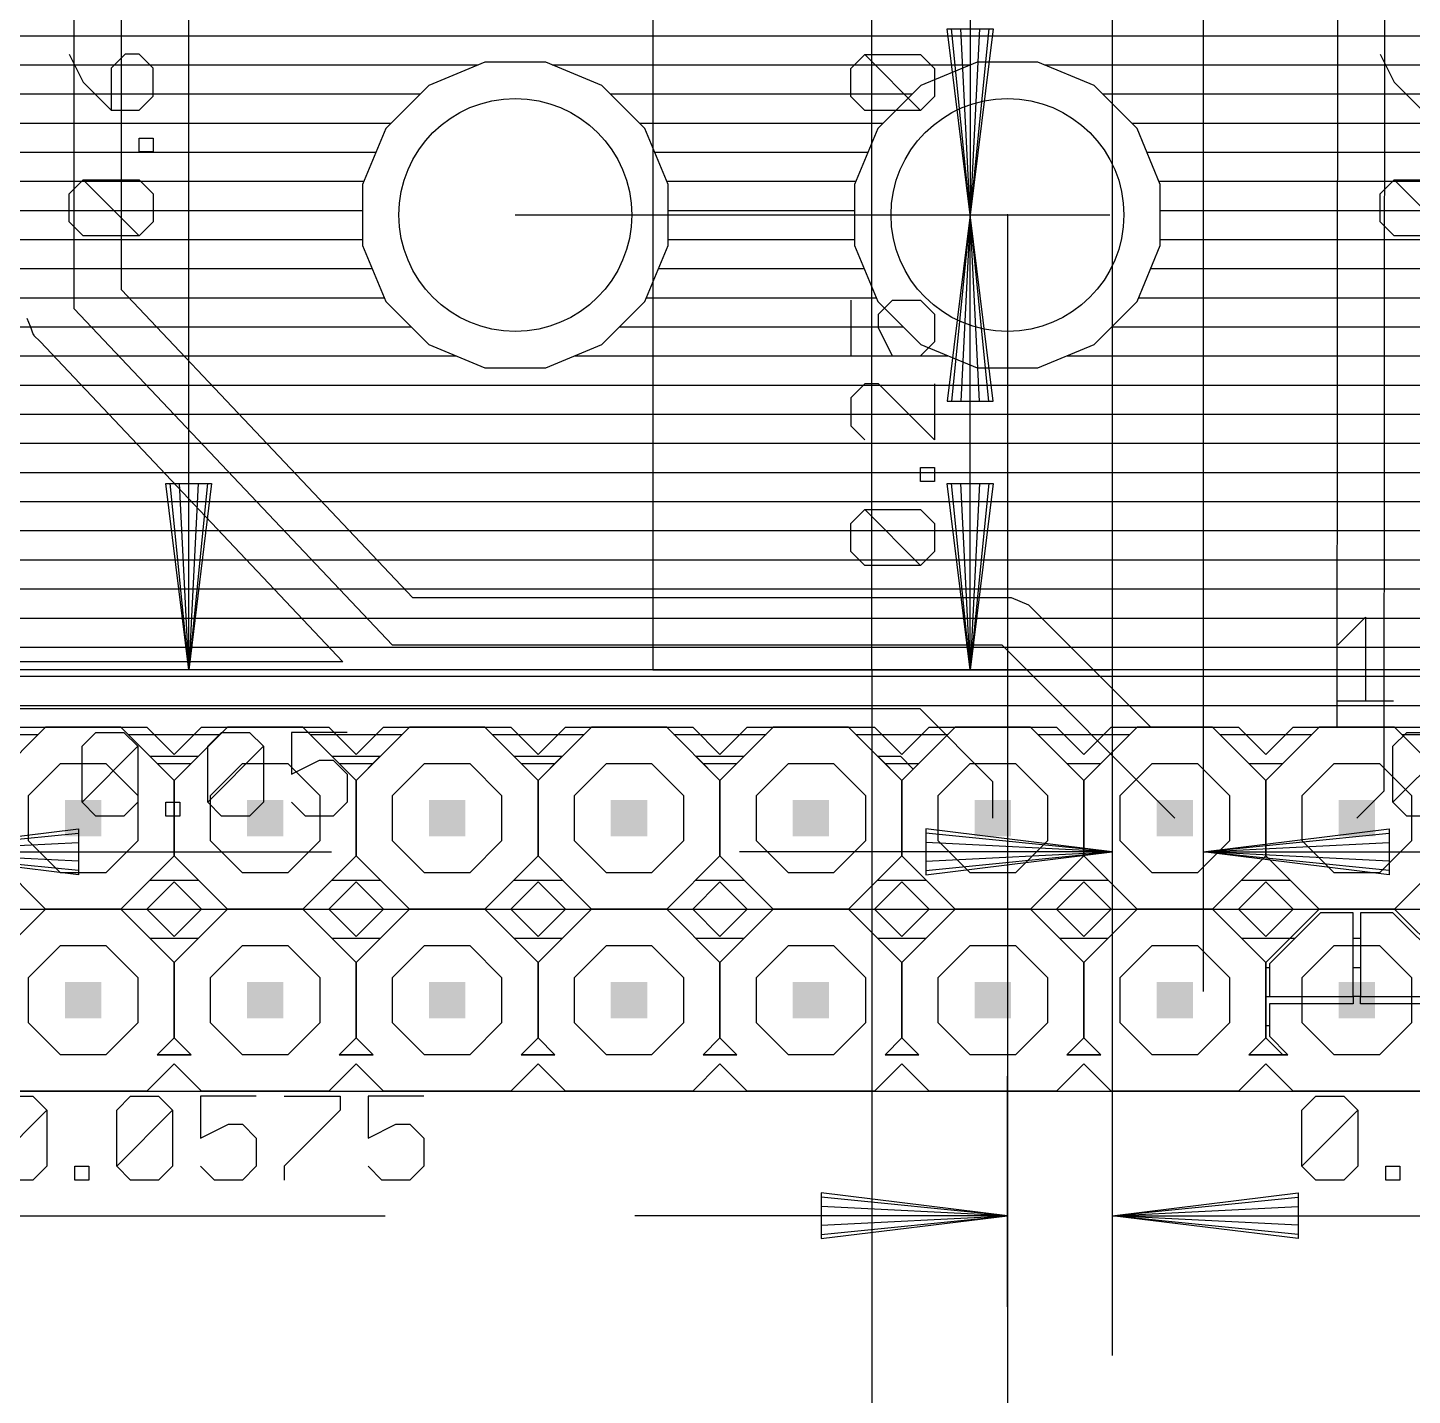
# Model space of a CAD drawing. Extents: x -0.28 to 5.55, y -0.74 to 2.72.
# Drawn here: x 1.619 to 2.381, y 0.133 to 0.884 of the extents above; entities that cross this region are included whole.
import ezdxf

# ---------------------------------------------------------------- set-up
doc = ezdxf.new("R2010")
doc.units = 0
for name, color, linetype in [('1', 22, 'CONTINUOUS'), ('16', 175, 'CONTINUOUS'), ('17', 82, 'CONTINUOUS'), ('20', 2, 'CONTINUOUS'), ('21', 253, 'CONTINUOUS'), ('23', 7, 'CONTINUOUS'), ('47', 253, 'CONTINUOUS'), ('51', 253, 'CONTINUOUS')]:
    doc.layers.add(name, color=color, linetype=linetype)

# ---------------------------------------------------------------- blocks, each defined once
blk = doc.blocks.new('RECT')
blk.add_solid([(-0.5, -0.5), (0.5, -0.5), (-0.5, 0.5), (0.5, 0.5)])
blk = doc.blocks.new('OCTAGONP')
blk.add_lwpolyline([(-0.5, -0.207107), (-0.5, 0.207107), (-0.207107, 0.5), (0.207107, 0.5), (0.5, 0.207107), (0.5, -0.207107), (0.207107, -0.5), (-0.207107, -0.5)], close=True)

msp = doc.modelspace()

# ---------------------------------------------------------------- linework, layer by layer
at = {"layer": '1'}
for p, q in [((1.645, 0.73), (1.645, 1.1315)), ((2.365, 0.465), (2.3655, 1.1315)), ((1.671, 0.740349), (1.671, 0.992428)), ((2.339394, 0.989749), (2.339026, 0.5)), ((1.671, 0.88), (2.339311, 0.88)), ((1.671, 0.864), (1.86717, 0.864)), ((1.870791, 0.8655), (1.839918, 0.852712)), ((1.904209, 0.8655), (1.870791, 0.8655)), ((1.935082, 0.852712), (1.904209, 0.8655)), ((1.90783, 0.864), (2.13767, 0.864)), ((2.141291, 0.8655), (2.110418, 0.852712)), ((2.174709, 0.8655), (2.141291, 0.8655)), ((2.205582, 0.852712), (2.174709, 0.8655)), ((2.17833, 0.864), (2.339299, 0.864)), ((1.839918, 0.852712), (1.816288, 0.829082)), ((1.958712, 0.829082), (1.935082, 0.852712)), ((2.110418, 0.852712), (2.086788, 0.829082)), ((2.229212, 0.829082), (2.205582, 0.852712)), ((1.671, 0.848), (1.835206, 0.848)), ((1.939794, 0.848), (2.105706, 0.848)), ((2.210294, 0.848), (2.339287, 0.848)), ((1.671, 0.832), (1.819206, 0.832)), ((1.955794, 0.832), (2.089706, 0.832)), ((2.226294, 0.832), (2.339275, 0.832)), ((1.816288, 0.829082), (1.8035, 0.798209)), ((1.9715, 0.798209), (1.958712, 0.829082)), ((2.086788, 0.829082), (2.074, 0.798209)), ((2.242, 0.798209), (2.229212, 0.829082)), ((1.671, 0.816), (1.810869, 0.816)), ((1.964131, 0.816), (2.081369, 0.816)), ((2.234631, 0.816), (2.339263, 0.816)), ((1.671, 0.8), (1.804242, 0.8)), ((1.970758, 0.8), (2.074742, 0.8)), ((2.241258, 0.8), (2.339251, 0.8)), ((1.8035, 0.798209), (1.8035, 0.764791)), ((1.9715, 0.764791), (1.9715, 0.798209)), ((2.074, 0.798209), (2.074, 0.764791)), ((2.242, 0.764791), (2.242, 0.798209)), ((1.671, 0.784), (1.8035, 0.784)), ((1.9715, 0.784), (2.074, 0.784)), ((2.242, 0.784), (2.339239, 0.784)), ((1.671, 0.768), (1.8035, 0.768)), ((1.8035, 0.764791), (1.816288, 0.733918)), ((1.958712, 0.733918), (1.9715, 0.764791)), ((1.9715, 0.768), (2.074, 0.768)), ((2.074, 0.764791), (2.086788, 0.733918)), ((2.229212, 0.733918), (2.242, 0.764791)), ((2.242, 0.768), (2.339227, 0.768)), ((1.671, 0.752), (1.808798, 0.752)), ((1.966202, 0.752), (2.079298, 0.752)), ((2.236702, 0.752), (2.339215, 0.752)), ((1.831195, 0.571), (1.671, 0.740349)), ((1.675114, 0.736), (1.815426, 0.736)), ((1.816288, 0.733918), (1.839918, 0.710288)), ((1.935082, 0.710288), (1.958712, 0.733918)), ((1.959574, 0.736), (2.085926, 0.736)), ((2.086788, 0.733918), (2.110418, 0.710288)), ((2.205582, 0.710288), (2.229212, 0.733918)), ((2.230074, 0.736), (2.339203, 0.736)), ((1.619, 0.724828), (1.620841, 0.720384)), ((1.82, 0.545), (1.645, 0.73)), ((1.494794, 0.72), (1.620988, 0.72)), ((1.620841, 0.720384), (1.622558, 0.71589)), ((1.622558, 0.71589), (1.622815, 0.715618)), ((1.622815, 0.715618), (1.622958, 0.715272)), ((1.690249, 0.72), (1.830206, 0.72)), ((1.944794, 0.72), (2.100706, 0.72)), ((2.215294, 0.72), (2.339191, 0.72)), ((1.622958, 0.715272), (1.62636, 0.71187)), ((1.62636, 0.71187), (1.792724, 0.536)), ((1.839918, 0.710288), (1.870791, 0.6975)), ((1.904209, 0.6975), (1.935082, 0.710288)), ((2.110418, 0.710288), (2.141291, 0.6975)), ((2.174709, 0.6975), (2.205582, 0.710288)), ((1.469901, 0.704), (1.633805, 0.704)), ((1.705384, 0.704), (1.855099, 0.704)), ((1.919901, 0.704), (2.125599, 0.704)), ((2.190401, 0.704), (2.339179, 0.704)), ((1.870791, 0.6975), (1.904209, 0.6975)), ((2.141291, 0.6975), (2.174709, 0.6975)), ((0.958769, 0.688), (1.64894, 0.688)), ((1.720519, 0.688), (2.339167, 0.688)), ((0.974769, 0.672), (1.664075, 0.672)), ((1.735654, 0.672), (2.339155, 0.672)), ((0.990769, 0.656), (1.67921, 0.656)), ((1.750789, 0.656), (2.339143, 0.656)), ((1.006769, 0.64), (1.694346, 0.64)), ((1.765924, 0.64), (2.339131, 0.64)), ((1.022769, 0.624), (1.709481, 0.624)), ((1.78106, 0.624), (2.339119, 0.624)), ((1.038769, 0.608), (1.724616, 0.608)), ((1.796195, 0.608), (2.339107, 0.608)), ((1.054769, 0.592), (1.739751, 0.592)), ((1.81133, 0.592), (2.339095, 0.592)), ((1.070769, 0.576), (1.754886, 0.576)), ((1.826465, 0.576), (2.339083, 0.576)), ((2.160172, 0.571), (1.831195, 0.571)), ((2.169728, 0.567042), (2.160172, 0.571)), ((2.177042, 0.559728), (2.169728, 0.567042)), ((1.086769, 0.56), (1.770021, 0.56)), ((2.176769, 0.56), (2.339071, 0.56)), ((2.236769, 0.5), (2.177042, 0.559728)), ((1.102769, 0.544), (1.785156, 0.544)), ((2.155, 0.545), (1.82, 0.545)), ((2.25, 0.45), (2.155, 0.545)), ((2.192769, 0.544), (2.339059, 0.544)), ((1.792724, 0.536), (1.110769, 0.536)), ((2.208769, 0.528), (2.339047, 0.528)), ((2.11, 0.51), (1.1, 0.51)), ((2.15, 0.47), (2.11, 0.51)), ((2.224769, 0.512), (2.339035, 0.512)), ((2.270711, 0.5), (2.236769, 0.5)), ((2.3, 0.470711), (2.270711, 0.5)), ((2.27471, 0.496), (2.325289, 0.496)), ((2.329289, 0.5), (2.3, 0.470711)), ((2.339026, 0.5), (2.329289, 0.5)), ((1.7, 0.470711), (1.68671, 0.484)), ((1.68671, 0.484), (1.71329, 0.484)), ((1.69071, 0.48), (1.70929, 0.48)), ((1.71329, 0.484), (1.7, 0.470711)), ((1.8, 0.470711), (1.78671, 0.484)), ((1.78671, 0.484), (1.81329, 0.484)), ((1.79071, 0.48), (1.80929, 0.48)), ((1.81329, 0.484), (1.8, 0.470711)), ((1.9, 0.470711), (1.88671, 0.484)), ((1.88671, 0.484), (1.91329, 0.484)), ((1.89071, 0.48), (1.90929, 0.48)), ((1.91329, 0.484), (1.9, 0.470711)), ((2, 0.470711), (1.98671, 0.484)), ((1.98671, 0.484), (2.01329, 0.484)), ((1.99071, 0.48), (2.00929, 0.48)), ((2.01329, 0.484), (2, 0.470711)), ((2.1, 0.470711), (2.08671, 0.484)), ((2.08671, 0.484), (2.09923, 0.484)), ((2.09071, 0.48), (2.10323, 0.48)), ((2.09923, 0.484), (2.10626, 0.47697)), ((2.29071, 0.48), (2.309289, 0.48)), ((2.10626, 0.47697), (2.1, 0.470711)), ((1.7, 0.429289), (1.7, 0.470711)), ((1.7, 0.470711), (1.7, 0.429289)), ((1.8, 0.429289), (1.8, 0.470711)), ((1.8, 0.470711), (1.8, 0.429289)), ((1.9, 0.429289), (1.9, 0.470711)), ((1.9, 0.470711), (1.9, 0.429289)), ((2, 0.429289), (2, 0.470711)), ((2, 0.470711), (2, 0.429289)), ((2.1, 0.429289), (2.1, 0.470711)), ((2.1, 0.470711), (2.1, 0.429289)), ((2.15, 0.45), (2.15, 0.47)), ((2.3, 0.470711), (2.3, 0.429289)), ((2.3, 0.429289), (2.3, 0.470711)), ((2.35, 0.45), (2.365, 0.465)), ((1.7, 0.464), (1.7, 0.464)), ((1.8, 0.464), (1.8, 0.464)), ((1.9, 0.464), (1.9, 0.464)), ((2, 0.464), (2, 0.464)), ((2.1, 0.464), (2.1, 0.464)), ((2.2, 0.429289), (2.2, 0.463231)), ((2.2, 0.463231), (2.2, 0.463231)), ((2.2, 0.463231), (2.2, 0.429289)), ((2.3, 0.464), (2.3, 0.464)), ((1.7, 0.448), (1.7, 0.448)), ((1.8, 0.448), (1.8, 0.448)), ((1.9, 0.448), (1.9, 0.448)), ((2, 0.448), (2, 0.448)), ((2.1, 0.448), (2.1, 0.448)), ((2.2, 0.448), (2.2, 0.448)), ((2.3, 0.448), (2.3, 0.448)), ((1.6, 0.429289), (1.629289, 0.4)), ((1.670711, 0.4), (1.7, 0.429289)), ((1.7, 0.432), (1.7, 0.432)), ((1.7, 0.429289), (1.729289, 0.4)), ((1.770711, 0.4), (1.8, 0.429289)), ((1.8, 0.432), (1.8, 0.432)), ((1.8, 0.429289), (1.829289, 0.4)), ((1.870711, 0.4), (1.9, 0.429289)), ((1.9, 0.432), (1.9, 0.432)), ((1.9, 0.429289), (1.929289, 0.4)), ((1.970711, 0.4), (2, 0.429289)), ((2, 0.432), (2, 0.432)), ((2, 0.429289), (2.029289, 0.4)), ((2.070711, 0.4), (2.1, 0.429289)), ((2.1, 0.432), (2.1, 0.432)), ((2.1, 0.429289), (2.129289, 0.4)), ((2.170711, 0.4), (2.2, 0.429289)), ((2.2, 0.432), (2.2, 0.432)), ((2.2, 0.429289), (2.229289, 0.4)), ((2.270711, 0.4), (2.3, 0.429289)), ((2.3, 0.432), (2.3, 0.432)), ((2.3, 0.429289), (2.329289, 0.4)), ((2.370711, 0.4), (2.4, 0.429289)), ((1.686711, 0.416), (1.713289, 0.416)), ((1.786711, 0.416), (1.813289, 0.416)), ((1.886711, 0.416), (1.913289, 0.416)), ((1.986711, 0.416), (2.013289, 0.416)), ((2.086711, 0.416), (2.113289, 0.416)), ((2.186711, 0.416), (2.213289, 0.416)), ((2.286711, 0.416), (2.313289, 0.416)), ((1.570711, 0.4), (1.629289, 0.4)), ((1.629289, 0.4), (1.6, 0.370711)), ((1.670711, 0.4), (1.629289, 0.4)), ((1.629289, 0.4), (1.670711, 0.4)), ((1.7, 0.370711), (1.670711, 0.4)), ((1.670711, 0.4), (1.729289, 0.4)), ((1.729289, 0.4), (1.7, 0.370711)), ((1.770711, 0.4), (1.729289, 0.4)), ((1.729289, 0.4), (1.770711, 0.4)), ((1.8, 0.370711), (1.770711, 0.4)), ((1.770711, 0.4), (1.829289, 0.4)), ((1.829289, 0.4), (1.8, 0.370711)), ((1.870711, 0.4), (1.829289, 0.4)), ((1.829289, 0.4), (1.870711, 0.4)), ((1.9, 0.370711), (1.870711, 0.4)), ((1.870711, 0.4), (1.929289, 0.4)), ((1.929289, 0.4), (1.9, 0.370711)), ((1.970711, 0.4), (1.929289, 0.4)), ((1.929289, 0.4), (1.970711, 0.4)), ((2, 0.370711), (1.970711, 0.4)), ((1.970711, 0.4), (2.029289, 0.4)), ((2.029289, 0.4), (2, 0.370711)), ((2.070711, 0.4), (2.029289, 0.4)), ((2.029289, 0.4), (2.070711, 0.4)), ((2.1, 0.370711), (2.070711, 0.4)), ((2.070711, 0.4), (2.129289, 0.4)), ((2.129289, 0.4), (2.1, 0.370711)), ((2.170711, 0.4), (2.129289, 0.4)), ((2.129289, 0.4), (2.170711, 0.4)), ((2.2, 0.370711), (2.170711, 0.4)), ((2.170711, 0.4), (2.229289, 0.4)), ((2.229289, 0.4), (2.2, 0.370711)), ((2.270711, 0.4), (2.229289, 0.4)), ((2.229289, 0.4), (2.270711, 0.4)), ((2.3, 0.370711), (2.270711, 0.4)), ((2.270711, 0.4), (2.329289, 0.4)), ((2.329289, 0.4), (2.3, 0.370711)), ((2.370711, 0.4), (2.329289, 0.4)), ((2.329289, 0.4), (2.370711, 0.4)), ((2.4, 0.370711), (2.370711, 0.4)), ((2.370711, 0.4), (3.929289, 0.4)), ((1.68671, 0.384), (1.713289, 0.384)), ((1.78671, 0.384), (1.813289, 0.384)), ((1.88671, 0.384), (1.913289, 0.384)), ((1.98671, 0.384), (2.013289, 0.384)), ((2.08671, 0.384), (2.113289, 0.384)), ((2.18671, 0.384), (2.213289, 0.384)), ((2.28671, 0.384), (2.313289, 0.384)), ((1.7, 0.370711), (1.7, 0.329289)), ((1.7, 0.329289), (1.7, 0.370711)), ((1.7, 0.368), (1.7, 0.368)), ((1.8, 0.370711), (1.8, 0.329289)), ((1.8, 0.329289), (1.8, 0.370711)), ((1.8, 0.368), (1.8, 0.368)), ((1.9, 0.370711), (1.9, 0.329289)), ((1.9, 0.329289), (1.9, 0.370711)), ((1.9, 0.368), (1.9, 0.368)), ((2, 0.370711), (2, 0.329289)), ((2, 0.329289), (2, 0.370711)), ((2, 0.368), (2, 0.368)), ((2.1, 0.370711), (2.1, 0.329289)), ((2.1, 0.329289), (2.1, 0.370711)), ((2.1, 0.368), (2.1, 0.368)), ((2.2, 0.370711), (2.2, 0.329289)), ((2.2, 0.329289), (2.2, 0.370711)), ((2.2, 0.368), (2.2, 0.368)), ((2.3, 0.370711), (2.3, 0.329289)), ((2.3, 0.329289), (2.3, 0.370711)), ((2.3, 0.368), (2.3, 0.368)), ((1.7, 0.352), (1.7, 0.352)), ((1.8, 0.352), (1.8, 0.352)), ((1.9, 0.352), (1.9, 0.352)), ((2, 0.352), (2, 0.352)), ((2.1, 0.352), (2.1, 0.352)), ((2.2, 0.352), (2.2, 0.352)), ((2.3, 0.352), (2.3, 0.352)), ((1.7, 0.336), (1.7, 0.336)), ((1.8, 0.336), (1.8, 0.336)), ((1.9, 0.336), (1.9, 0.336)), ((2, 0.336), (2, 0.336)), ((2.1, 0.336), (2.1, 0.336)), ((2.2, 0.336), (2.2, 0.336)), ((2.3, 0.336), (2.3, 0.336)), ((1.69071, 0.32), (1.7, 0.329289)), ((1.7, 0.329289), (1.70929, 0.32)), ((1.79071, 0.32), (1.8, 0.329289)), ((1.8, 0.329289), (1.80929, 0.32)), ((1.89071, 0.32), (1.9, 0.329289)), ((1.9, 0.329289), (1.90929, 0.32)), ((1.99071, 0.32), (2, 0.329289)), ((2, 0.329289), (2.00929, 0.32)), ((2.09071, 0.32), (2.1, 0.329289)), ((2.1, 0.329289), (2.10929, 0.32)), ((2.19071, 0.32), (2.2, 0.329289)), ((2.2, 0.329289), (2.20929, 0.32)), ((2.29071, 0.32), (2.3, 0.329289)), ((2.3, 0.329289), (2.30929, 0.32)), ((1.70929, 0.32), (1.69071, 0.32)), ((1.69071, 0.32), (1.709289, 0.32)), ((1.80929, 0.32), (1.79071, 0.32)), ((1.79071, 0.32), (1.809289, 0.32)), ((1.90929, 0.32), (1.89071, 0.32)), ((1.89071, 0.32), (1.909289, 0.32)), ((2.00929, 0.32), (1.99071, 0.32)), ((1.99071, 0.32), (2.009289, 0.32)), ((2.10929, 0.32), (2.09071, 0.32)), ((2.09071, 0.32), (2.109289, 0.32)), ((2.20929, 0.32), (2.19071, 0.32)), ((2.19071, 0.32), (2.209289, 0.32)), ((2.30929, 0.32), (2.29071, 0.32)), ((2.29071, 0.32), (2.309289, 0.32))]:
    msp.add_line(p, q, dxfattribs=at)
at = {"layer": '16'}
for p, q in [((0.62, 0.88), (4.879213, 0.88)), ((1.45783, 0.864), (1.86717, 0.864)), ((1.870791, 0.8655), (1.839918, 0.852712)), ((1.904209, 0.8655), (1.870791, 0.8655)), ((1.935082, 0.852712), (1.904209, 0.8655)), ((1.90783, 0.864), (2.13767, 0.864)), ((2.141291, 0.8655), (2.110418, 0.852712)), ((2.174709, 0.8655), (2.141291, 0.8655)), ((2.205582, 0.852712), (2.174709, 0.8655)), ((2.17833, 0.864), (2.58767, 0.864)), ((1.839918, 0.852712), (1.816288, 0.829082)), ((1.958712, 0.829082), (1.935082, 0.852712)), ((2.110418, 0.852712), (2.086788, 0.829082)), ((2.229212, 0.829082), (2.205582, 0.852712)), ((1.489794, 0.848), (1.835206, 0.848)), ((1.939794, 0.848), (2.105706, 0.848)), ((2.210294, 0.848), (2.555706, 0.848)), ((1.505794, 0.832), (1.819206, 0.832)), ((1.955794, 0.832), (2.089706, 0.832)), ((2.226294, 0.832), (2.539706, 0.832)), ((1.816288, 0.829082), (1.8035, 0.798209)), ((1.9715, 0.798209), (1.958712, 0.829082)), ((2.086788, 0.829082), (2.074, 0.798209)), ((2.242, 0.798209), (2.229212, 0.829082)), ((1.514131, 0.816), (1.810869, 0.816)), ((1.964131, 0.816), (2.081369, 0.816)), ((2.234631, 0.816), (2.531369, 0.816)), ((1.520758, 0.8), (1.804242, 0.8)), ((1.970758, 0.8), (2.074742, 0.8)), ((2.241258, 0.8), (2.524742, 0.8)), ((1.8035, 0.798209), (1.8035, 0.764791)), ((1.9715, 0.764791), (1.9715, 0.798209)), ((2.074, 0.798209), (2.074, 0.764791)), ((2.242, 0.764791), (2.242, 0.798209)), ((1.5215, 0.784), (1.8035, 0.784)), ((1.9715, 0.784), (2.074, 0.784)), ((2.242, 0.784), (2.524, 0.784)), ((1.5215, 0.768), (1.8035, 0.768)), ((1.8035, 0.764791), (1.816288, 0.733918)), ((1.958712, 0.733918), (1.9715, 0.764791)), ((1.9715, 0.768), (2.074, 0.768)), ((2.074, 0.764791), (2.086788, 0.733918)), ((2.229212, 0.733918), (2.242, 0.764791)), ((2.242, 0.768), (2.524, 0.768)), ((1.516202, 0.752), (1.808798, 0.752)), ((1.966202, 0.752), (2.079298, 0.752)), ((2.236702, 0.752), (2.529298, 0.752)), ((1.509574, 0.736), (1.815426, 0.736)), ((1.816288, 0.733918), (1.839918, 0.710288)), ((1.935082, 0.710288), (1.958712, 0.733918)), ((1.959574, 0.736), (2.085926, 0.736)), ((2.086788, 0.733918), (2.110418, 0.710288)), ((2.205582, 0.710288), (2.229212, 0.733918)), ((2.230074, 0.736), (2.535926, 0.736)), ((1.494794, 0.72), (1.830206, 0.72)), ((1.944794, 0.72), (2.100706, 0.72)), ((2.215294, 0.72), (2.550706, 0.72)), ((1.839918, 0.710288), (1.870791, 0.6975)), ((1.904209, 0.6975), (1.935082, 0.710288)), ((2.110418, 0.710288), (2.141291, 0.6975)), ((2.174709, 0.6975), (2.205582, 0.710288)), ((1.469901, 0.704), (1.855099, 0.704)), ((1.919901, 0.704), (2.125599, 0.704)), ((2.190401, 0.704), (2.575599, 0.704)), ((1.870791, 0.6975), (1.904209, 0.6975)), ((2.141291, 0.6975), (2.174709, 0.6975)), ((0.62, 0.688), (4.879213, 0.688)), ((0.62, 0.672), (4.879213, 0.672)), ((0.62, 0.656), (4.879213, 0.656)), ((0.62, 0.64), (4.879213, 0.64)), ((0.62, 0.624), (4.879213, 0.624)), ((0.62, 0.608), (4.879213, 0.608)), ((0.62, 0.592), (4.879213, 0.592)), ((0.62, 0.576), (4.879213, 0.576)), ((0.62, 0.56), (4.879213, 0.56)), ((0.62, 0.544), (4.879213, 0.544)), ((0.62, 0.528), (4.879213, 0.528)), ((0.62, 0.512), (4.879213, 0.512)), ((1.57471, 0.496), (1.625289, 0.496)), ((1.629289, 0.5), (1.6, 0.470711)), ((1.670711, 0.5), (1.629289, 0.5)), ((1.7, 0.470711), (1.670711, 0.5)), ((1.67471, 0.496), (1.725289, 0.496)), ((1.729289, 0.5), (1.7, 0.470711)), ((1.770711, 0.5), (1.729289, 0.5)), ((1.8, 0.470711), (1.770711, 0.5)), ((1.77471, 0.496), (1.825289, 0.496)), ((1.829289, 0.5), (1.8, 0.470711)), ((1.870711, 0.5), (1.829289, 0.5)), ((1.9, 0.470711), (1.870711, 0.5)), ((1.87471, 0.496), (1.925289, 0.496)), ((1.929289, 0.5), (1.9, 0.470711)), ((1.970711, 0.5), (1.929289, 0.5)), ((2, 0.470711), (1.970711, 0.5)), ((1.97471, 0.496), (2.025289, 0.496)), ((2.029289, 0.5), (2, 0.470711)), ((2.070711, 0.5), (2.029289, 0.5)), ((2.1, 0.470711), (2.070711, 0.5)), ((2.07471, 0.496), (2.125289, 0.496)), ((2.129289, 0.5), (2.1, 0.470711)), ((2.170711, 0.5), (2.129289, 0.5)), ((2.2, 0.470711), (2.170711, 0.5)), ((2.17471, 0.496), (2.225289, 0.496)), ((2.229289, 0.5), (2.2, 0.470711)), ((2.270711, 0.5), (2.229289, 0.5)), ((2.3, 0.470711), (2.270711, 0.5)), ((2.27471, 0.496), (2.325289, 0.496)), ((2.329289, 0.5), (2.3, 0.470711)), ((2.370711, 0.5), (2.329289, 0.5)), ((2.4, 0.470711), (2.370711, 0.5)), ((2.37471, 0.496), (3.925289, 0.496)), ((1.69071, 0.48), (1.709289, 0.48)), ((1.79071, 0.48), (1.809289, 0.48)), ((1.89071, 0.48), (1.909289, 0.48)), ((1.99071, 0.48), (2.009289, 0.48)), ((2.09071, 0.48), (2.109289, 0.48)), ((2.19071, 0.48), (2.209289, 0.48)), ((2.29071, 0.48), (2.309289, 0.48)), ((1.7, 0.429289), (1.7, 0.470711)), ((1.7, 0.470711), (1.7, 0.429289)), ((1.8, 0.429289), (1.8, 0.470711)), ((1.8, 0.470711), (1.8, 0.429289)), ((1.9, 0.429289), (1.9, 0.470711)), ((1.9, 0.470711), (1.9, 0.429289)), ((2, 0.429289), (2, 0.470711)), ((2, 0.470711), (2, 0.429289)), ((2.1, 0.429289), (2.1, 0.470711)), ((2.1, 0.470711), (2.1, 0.429289)), ((2.2, 0.429289), (2.2, 0.470711)), ((2.2, 0.470711), (2.2, 0.429289)), ((2.3, 0.429289), (2.3, 0.470711)), ((2.3, 0.470711), (2.3, 0.429289)), ((1.7, 0.464), (1.7, 0.464)), ((1.8, 0.464), (1.8, 0.464)), ((1.9, 0.464), (1.9, 0.464)), ((2, 0.464), (2, 0.464)), ((2.1, 0.464), (2.1, 0.464)), ((2.2, 0.464), (2.2, 0.464)), ((2.3, 0.464), (2.3, 0.464)), ((1.7, 0.448), (1.7, 0.448)), ((1.8, 0.448), (1.8, 0.448)), ((1.9, 0.448), (1.9, 0.448)), ((2, 0.448), (2, 0.448)), ((2.1, 0.448), (2.1, 0.448)), ((2.2, 0.448), (2.2, 0.448)), ((2.3, 0.448), (2.3, 0.448)), ((1.6, 0.429289), (1.629289, 0.4)), ((1.670711, 0.4), (1.7, 0.429289)), ((1.7, 0.432), (1.7, 0.432)), ((1.7, 0.429289), (1.729289, 0.4)), ((1.770711, 0.4), (1.8, 0.429289)), ((1.8, 0.432), (1.8, 0.432)), ((1.8, 0.429289), (1.829289, 0.4)), ((1.870711, 0.4), (1.9, 0.429289)), ((1.9, 0.432), (1.9, 0.432)), ((1.9, 0.429289), (1.929289, 0.4)), ((1.970711, 0.4), (2, 0.429289)), ((2, 0.432), (2, 0.432)), ((2, 0.429289), (2.029289, 0.4)), ((2.070711, 0.4), (2.1, 0.429289)), ((2.1, 0.432), (2.1, 0.432)), ((2.1, 0.429289), (2.129289, 0.4)), ((2.170711, 0.4), (2.2, 0.429289)), ((2.2, 0.432), (2.2, 0.432)), ((2.2, 0.429289), (2.229289, 0.4)), ((2.270711, 0.4), (2.3, 0.429289)), ((2.3, 0.432), (2.3, 0.432)), ((2.3, 0.429289), (2.329289, 0.4)), ((2.370711, 0.4), (2.4, 0.429289)), ((1.686711, 0.416), (1.713289, 0.416)), ((1.786711, 0.416), (1.813289, 0.416)), ((1.886711, 0.416), (1.913289, 0.416)), ((1.986711, 0.416), (2.013289, 0.416)), ((2.086711, 0.416), (2.113289, 0.416)), ((2.186711, 0.416), (2.213289, 0.416)), ((2.286711, 0.416), (2.313289, 0.416)), ((1.570711, 0.4), (1.629289, 0.4)), ((1.629289, 0.4), (1.6, 0.370711)), ((1.670711, 0.4), (1.629289, 0.4)), ((1.629289, 0.4), (1.670711, 0.4)), ((1.7, 0.370711), (1.670711, 0.4)), ((1.670711, 0.4), (1.729289, 0.4)), ((1.729289, 0.4), (1.7, 0.370711)), ((1.770711, 0.4), (1.729289, 0.4)), ((1.729289, 0.4), (1.770711, 0.4)), ((1.8, 0.370711), (1.770711, 0.4)), ((1.770711, 0.4), (1.829289, 0.4)), ((1.829289, 0.4), (1.8, 0.370711)), ((1.870711, 0.4), (1.829289, 0.4)), ((1.829289, 0.4), (1.870711, 0.4)), ((1.9, 0.370711), (1.870711, 0.4)), ((1.870711, 0.4), (1.929289, 0.4)), ((1.929289, 0.4), (1.9, 0.370711)), ((1.970711, 0.4), (1.929289, 0.4)), ((1.929289, 0.4), (1.970711, 0.4)), ((2, 0.370711), (1.970711, 0.4)), ((1.970711, 0.4), (2.029289, 0.4)), ((2.029289, 0.4), (2, 0.370711)), ((2.070711, 0.4), (2.029289, 0.4)), ((2.029289, 0.4), (2.070711, 0.4)), ((2.1, 0.370711), (2.070711, 0.4)), ((2.070711, 0.4), (2.129289, 0.4)), ((2.129289, 0.4), (2.1, 0.370711)), ((2.170711, 0.4), (2.129289, 0.4)), ((2.129289, 0.4), (2.170711, 0.4)), ((2.2, 0.370711), (2.170711, 0.4)), ((2.170711, 0.4), (2.229289, 0.4)), ((2.229289, 0.4), (2.2, 0.370711)), ((2.270711, 0.4), (2.229289, 0.4)), ((2.229289, 0.4), (2.270711, 0.4)), ((2.3, 0.370711), (2.270711, 0.4)), ((2.270711, 0.4), (2.329289, 0.4)), ((2.330118, 0.398), (2.302, 0.369882)), ((2.329289, 0.4), (2.370711, 0.4)), ((2.348, 0.398), (2.330118, 0.398)), ((2.348, 0.352001), (2.348, 0.398)), ((2.369882, 0.398), (2.352, 0.398)), ((2.352, 0.398), (2.352, 0.352001)), ((2.398, 0.369882), (2.369882, 0.398)), ((2.370711, 0.4), (3.929289, 0.4)), ((1.68671, 0.384), (1.713289, 0.384)), ((1.78671, 0.384), (1.813289, 0.384)), ((1.88671, 0.384), (1.913289, 0.384)), ((1.98671, 0.384), (2.013289, 0.384)), ((2.08671, 0.384), (2.113289, 0.384)), ((2.18671, 0.384), (2.213289, 0.384)), ((2.28671, 0.384), (2.316118, 0.384)), ((2.348, 0.384), (2.352, 0.384)), ((1.7, 0.370711), (1.7, 0.329289)), ((1.7, 0.329289), (1.7, 0.370711)), ((1.7, 0.368), (1.7, 0.368)), ((1.8, 0.370711), (1.8, 0.329289)), ((1.8, 0.329289), (1.8, 0.370711)), ((1.8, 0.368), (1.8, 0.368)), ((1.9, 0.370711), (1.9, 0.329289)), ((1.9, 0.329289), (1.9, 0.370711)), ((1.9, 0.368), (1.9, 0.368)), ((2, 0.370711), (2, 0.329289)), ((2, 0.329289), (2, 0.370711)), ((2, 0.368), (2, 0.368)), ((2.1, 0.370711), (2.1, 0.329289)), ((2.1, 0.329289), (2.1, 0.370711)), ((2.1, 0.368), (2.1, 0.368)), ((2.2, 0.370711), (2.2, 0.329289)), ((2.2, 0.329289), (2.2, 0.370711)), ((2.2, 0.368), (2.2, 0.368)), ((2.3, 0.329289), (2.3, 0.370711)), ((2.3, 0.368), (2.302, 0.368)), ((2.302, 0.369882), (2.302, 0.352)), ((2.348, 0.368), (2.352, 0.368)), ((1.7, 0.352), (1.7, 0.352)), ((1.8, 0.352), (1.8, 0.352)), ((1.9, 0.352), (1.9, 0.352)), ((2, 0.352), (2, 0.352)), ((2.1, 0.352), (2.1, 0.352)), ((2.2, 0.352), (2.2, 0.352)), ((2.3, 0.352), (2.302, 0.352)), ((2.302, 0.352), (2.347999, 0.352)), ((2.347999, 0.352), (2.347999, 0.348)), ((2.352, 0.352001), (2.348, 0.352001)), ((2.352001, 0.348), (2.352001, 0.352)), ((2.352001, 0.352), (2.398, 0.352)), ((2.347999, 0.348), (2.302, 0.348)), ((2.302, 0.348), (2.302, 0.330118)), ((2.398, 0.348), (2.352001, 0.348)), ((1.7, 0.336), (1.7, 0.336)), ((1.8, 0.336), (1.8, 0.336)), ((1.9, 0.336), (1.9, 0.336)), ((2, 0.336), (2, 0.336)), ((2.1, 0.336), (2.1, 0.336)), ((2.2, 0.336), (2.2, 0.336)), ((2.3, 0.336), (2.302, 0.336)), ((1.69071, 0.32), (1.7, 0.329289)), ((1.7, 0.329289), (1.70929, 0.32)), ((1.79071, 0.32), (1.8, 0.329289)), ((1.8, 0.329289), (1.80929, 0.32)), ((1.89071, 0.32), (1.9, 0.329289)), ((1.9, 0.329289), (1.90929, 0.32)), ((1.99071, 0.32), (2, 0.329289)), ((2, 0.329289), (2.00929, 0.32)), ((2.09071, 0.32), (2.1, 0.329289)), ((2.1, 0.329289), (2.10929, 0.32)), ((2.19071, 0.32), (2.2, 0.329289)), ((2.2, 0.329289), (2.20929, 0.32)), ((2.29071, 0.32), (2.3, 0.329289)), ((2.302, 0.330118), (2.312118, 0.32)), ((1.70929, 0.32), (1.69071, 0.32)), ((1.69071, 0.32), (1.709289, 0.32)), ((1.80929, 0.32), (1.79071, 0.32)), ((1.79071, 0.32), (1.809289, 0.32)), ((1.90929, 0.32), (1.89071, 0.32)), ((1.89071, 0.32), (1.909289, 0.32)), ((2.00929, 0.32), (1.99071, 0.32)), ((1.99071, 0.32), (2.009289, 0.32)), ((2.10929, 0.32), (2.09071, 0.32)), ((2.09071, 0.32), (2.109289, 0.32)), ((2.20929, 0.32), (2.19071, 0.32)), ((2.19071, 0.32), (2.209289, 0.32)), ((2.312118, 0.32), (2.29071, 0.32)), ((2.29071, 0.32), (2.312118, 0.32))]:
    msp.add_line(p, q, dxfattribs=at)
at = {"layer": '20'}
msp.add_line((0.6, 0.3), (4.899213, 0.3), dxfattribs=at)
for centre in [(1.8875, 0.7815), (2.158, 0.7815)]:
    msp.add_circle(centre, 0.064, dxfattribs=at)
at = {"layer": '21'}
for p, q in [((2.3395, 0.545193), (2.354846, 0.560539)), ((2.354846, 0.560539), (2.354846, 0.5145)), ((2.3395, 0.5145), (2.370193, 0.5145))]:
    msp.add_line(p, q, dxfattribs=at)
at = {"layer": '23'}
msp.add_point((2.158, 0.7815), dxfattribs=at)
at = {"layer": '47'}
for p, q in [((1.708, 0.5315), (1.708, 1.1835)), ((2.2655, 1.1315), (2.2655, 0.354728)), ((2.2155, 1.048), (2.2155, 0.154728)), ((2.1375, 1.0315), (2.1375, 0.7815)), ((2.1375, 1.0315), (2.1375, 0.826776)), ((2.2155, 1.0315), (2.2155, 0.354728)), ((2.1375, 0.7815), (2.124931, 0.883862)), ((2.124931, 0.883862), (2.150069, 0.883862)), ((2.1375, 0.7815), (2.127264, 0.883862)), ((2.1375, 0.7815), (2.132382, 0.883862)), ((2.150069, 0.883862), (2.1375, 0.7815)), ((2.142618, 0.883862), (2.1375, 0.7815)), ((2.147736, 0.883862), (2.1375, 0.7815)), ((1.642343, 0.869817), (1.650016, 0.854471)), ((1.673036, 0.869817), (1.665362, 0.862144)), ((1.680709, 0.869817), (1.673036, 0.869817)), ((1.688382, 0.862144), (1.680709, 0.869817)), ((2.071843, 0.86194), (2.079516, 0.869613)), ((2.079516, 0.869613), (2.110209, 0.869613)), ((2.110209, 0.83892), (2.079516, 0.869613)), ((2.110209, 0.869613), (2.117882, 0.86194)), ((2.362843, 0.869817), (2.370516, 0.854471)), ((1.665362, 0.862144), (1.665362, 0.839124)), ((1.688382, 0.846797), (1.688382, 0.862144)), ((2.071843, 0.846594), (2.071843, 0.86194)), ((2.117882, 0.86194), (2.117882, 0.846594)), ((1.650016, 0.854471), (1.665362, 0.839124)), ((2.370516, 0.854471), (2.385862, 0.839124)), ((1.680709, 0.839124), (1.688382, 0.846797)), ((2.079516, 0.83892), (2.071843, 0.846594)), ((2.117882, 0.846594), (2.110209, 0.83892)), ((1.665362, 0.839124), (1.680709, 0.839124)), ((2.110209, 0.83892), (2.079516, 0.83892)), ((1.680709, 0.816105), (1.680709, 0.823778)), ((1.680709, 0.823778), (1.688382, 0.823778)), ((1.688382, 0.823778), (1.688382, 0.816105)), ((1.688382, 0.816105), (1.680709, 0.816105)), ((1.642343, 0.793085), (1.650016, 0.800758)), ((1.650016, 0.800758), (1.680709, 0.800758)), ((1.680709, 0.770066), (1.650016, 0.800758)), ((1.680709, 0.800758), (1.688382, 0.793085)), ((2.362843, 0.793085), (2.370516, 0.800758)), ((2.370516, 0.800758), (2.401209, 0.800758)), ((2.401209, 0.770066), (2.370516, 0.800758)), ((1.642343, 0.777739), (1.642343, 0.793085)), ((1.688382, 0.793085), (1.688382, 0.777739)), ((2.362843, 0.777739), (2.362843, 0.793085)), ((1.650016, 0.770066), (1.642343, 0.777739)), ((1.688382, 0.777739), (1.680709, 0.770066)), ((1.8875, 0.7815), (2.214272, 0.7815)), ((2.1375, 0.7815), (2.124931, 0.679138)), ((2.1375, 0.7815), (2.127264, 0.679138)), ((2.1375, 0.7815), (2.132382, 0.679138)), ((2.1375, 0.5315), (2.1375, 0.7815)), ((2.150069, 0.679138), (2.1375, 0.7815)), ((2.142618, 0.679138), (2.1375, 0.7815)), ((2.147736, 0.679138), (2.1375, 0.7815)), ((2.1375, 0.7815), (2.1375, 0.7815)), ((2.158, 0.7815), (2.158, -0.045272)), ((2.370516, 0.770066), (2.362843, 0.777739)), ((1.680709, 0.770066), (1.650016, 0.770066)), ((2.401209, 0.770066), (2.370516, 0.770066)), ((2.071843, 0.734711), (2.071843, 0.704018)), ((2.087189, 0.727038), (2.094862, 0.734711)), ((2.094862, 0.734711), (2.110209, 0.734711)), ((2.110209, 0.734711), (2.117882, 0.727038)), ((2.087189, 0.719365), (2.087189, 0.727038)), ((2.117882, 0.727038), (2.117882, 0.711692)), ((2.094862, 0.704018), (2.087189, 0.719365)), ((2.117882, 0.711692), (2.110209, 0.704018)), ((2.071843, 0.704018), (2.094862, 0.704018)), ((2.079516, 0.688672), (2.071843, 0.680999)), ((2.087189, 0.688672), (2.079516, 0.688672)), ((2.117882, 0.657979), (2.087189, 0.688672)), ((2.117882, 0.688672), (2.117882, 0.657979)), ((2.071843, 0.680999), (2.071843, 0.665652)), ((2.124931, 0.679138), (2.150069, 0.679138)), ((2.071843, 0.665652), (2.079516, 0.657979)), ((2.110209, 0.63496), (2.110209, 0.642633)), ((2.110209, 0.642633), (2.117882, 0.642633)), ((2.117882, 0.642633), (2.117882, 0.63496)), ((1.708, 0.5315), (1.695431, 0.633862)), ((1.695431, 0.633862), (1.720569, 0.633862)), ((1.708, 0.5315), (1.697764, 0.633862)), ((1.708, 0.5315), (1.702882, 0.633862)), ((1.720569, 0.633862), (1.708, 0.5315)), ((1.713118, 0.633862), (1.708, 0.5315)), ((1.718236, 0.633862), (1.708, 0.5315)), ((2.117882, 0.63496), (2.110209, 0.63496)), ((2.1375, 0.5315), (2.124931, 0.633862)), ((2.124931, 0.633862), (2.150069, 0.633862)), ((2.1375, 0.5315), (2.127264, 0.633862)), ((2.1375, 0.5315), (2.132382, 0.633862)), ((2.150069, 0.633862), (2.1375, 0.5315)), ((2.142618, 0.633862), (2.1375, 0.5315)), ((2.147736, 0.633862), (2.1375, 0.5315)), ((2.071843, 0.61194), (2.079516, 0.619613)), ((2.079516, 0.619613), (2.110209, 0.619613)), ((2.110209, 0.58892), (2.079516, 0.619613)), ((2.110209, 0.619613), (2.117882, 0.61194)), ((2.071843, 0.596594), (2.071843, 0.61194)), ((2.117882, 0.61194), (2.117882, 0.596594)), ((2.079516, 0.58892), (2.071843, 0.596594)), ((2.117882, 0.596594), (2.110209, 0.58892)), ((2.110209, 0.58892), (2.079516, 0.58892)), ((2.0835, 0.5315), (1.631228, 0.5315)), ((1.963, 0.5315), (2.214272, 0.5315)), ((2.0835, 0.5315), (2.0835, -0.045272)), ((2.804, 0.5315), (2.351728, 0.5315)), ((1.649362, 0.489484), (1.657035, 0.497157)), ((1.657035, 0.497157), (1.672382, 0.497157)), ((1.672382, 0.497157), (1.680055, 0.489484)), ((1.718421, 0.489484), (1.726094, 0.497157)), ((1.726094, 0.497157), (1.741441, 0.497157)), ((1.741441, 0.497157), (1.749114, 0.489484)), ((1.795153, 0.497157), (1.76446, 0.497157)), ((1.76446, 0.497157), (1.76446, 0.474138)), ((2.369862, 0.489484), (2.377535, 0.497157)), ((2.377535, 0.497157), (2.392882, 0.497157)), ((1.649362, 0.458791), (1.649362, 0.489484)), ((1.649362, 0.458791), (1.680055, 0.489484)), ((1.680055, 0.489484), (1.680055, 0.458791)), ((1.718421, 0.458791), (1.718421, 0.489484)), ((1.718421, 0.458791), (1.749114, 0.489484)), ((1.749114, 0.489484), (1.749114, 0.458791)), ((2.369862, 0.458791), (2.369862, 0.489484)), ((2.369862, 0.458791), (2.400555, 0.489484)), ((1.76446, 0.474138), (1.779807, 0.481811)), ((1.779807, 0.481811), (1.78748, 0.481811)), ((1.78748, 0.481811), (1.795153, 0.474138)), ((1.795153, 0.474138), (1.795153, 0.458791)), ((1.657035, 0.451118), (1.649362, 0.458791)), ((1.680055, 0.458791), (1.672382, 0.451118)), ((1.695401, 0.451118), (1.695401, 0.458791)), ((1.695401, 0.458791), (1.703075, 0.458791)), ((1.703075, 0.458791), (1.703075, 0.451118)), ((1.726094, 0.451118), (1.718421, 0.458791)), ((1.749114, 0.458791), (1.741441, 0.451118)), ((1.772133, 0.451118), (1.76446, 0.458791)), ((1.795153, 0.458791), (1.78748, 0.451118)), ((2.377535, 0.451118), (2.369862, 0.458791)), ((1.672382, 0.451118), (1.657035, 0.451118)), ((1.703075, 0.451118), (1.695401, 0.451118)), ((1.741441, 0.451118), (1.726094, 0.451118)), ((1.78748, 0.451118), (1.772133, 0.451118)), ((2.392882, 0.451118), (2.377535, 0.451118)), ((1.545, 0.4315), (1.647362, 0.444069)), ((1.545, 0.4315), (1.647362, 0.441736)), ((1.647362, 0.444069), (1.647362, 0.418931)), ((2.2155, 0.4315), (2.113138, 0.444069)), ((2.113138, 0.444069), (2.113138, 0.418931)), ((2.2155, 0.4315), (2.113138, 0.441736)), ((2.2655, 0.4315), (2.367862, 0.444069)), ((2.2655, 0.4315), (2.367862, 0.441736)), ((2.367862, 0.444069), (2.367862, 0.418931)), ((1.545, 0.4315), (1.647362, 0.436618)), ((2.2155, 0.4315), (2.113138, 0.436618)), ((2.2655, 0.4315), (2.367862, 0.436618)), ((1.545, 0.4315), (1.786521, 0.4315)), ((1.647362, 0.418931), (1.545, 0.4315)), ((1.647362, 0.426382), (1.545, 0.4315)), ((1.647362, 0.421264), (1.545, 0.4315)), ((2.2155, 0.4315), (2.010776, 0.4315)), ((2.113138, 0.418931), (2.2155, 0.4315)), ((2.113138, 0.426382), (2.2155, 0.4315)), ((2.113138, 0.421264), (2.2155, 0.4315)), ((2.2655, 0.4315), (2.507021, 0.4315)), ((2.367862, 0.418931), (2.2655, 0.4315)), ((2.367862, 0.426382), (2.2655, 0.4315)), ((2.367862, 0.421264), (2.2655, 0.4315)), ((2.158, 0.1815), (2.158, 0.308272)), ((1.607035, 0.297157), (1.622382, 0.297157)), ((1.622382, 0.297157), (1.630055, 0.289484)), ((1.668421, 0.289484), (1.676094, 0.297157)), ((1.676094, 0.297157), (1.691441, 0.297157)), ((1.691441, 0.297157), (1.699114, 0.289484)), ((1.745153, 0.297157), (1.71446, 0.297157)), ((1.71446, 0.297157), (1.71446, 0.274138)), ((1.7605, 0.297157), (1.791192, 0.297157)), ((1.791192, 0.297157), (1.791192, 0.289484)), ((1.837232, 0.297157), (1.806539, 0.297157)), ((1.806539, 0.297157), (1.806539, 0.274138)), ((2.319862, 0.289484), (2.327535, 0.297157)), ((2.327535, 0.297157), (2.342882, 0.297157)), ((2.342882, 0.297157), (2.350555, 0.289484)), ((1.599362, 0.258791), (1.630055, 0.289484)), ((1.630055, 0.289484), (1.630055, 0.258791)), ((1.668421, 0.258791), (1.668421, 0.289484)), ((1.668421, 0.258791), (1.699114, 0.289484)), ((1.699114, 0.289484), (1.699114, 0.258791)), ((1.791192, 0.289484), (1.7605, 0.258791)), ((2.319862, 0.258791), (2.319862, 0.289484)), ((2.319862, 0.258791), (2.350555, 0.289484)), ((2.350555, 0.289484), (2.350555, 0.258791)), ((1.71446, 0.274138), (1.729807, 0.281811)), ((1.729807, 0.281811), (1.73748, 0.281811)), ((1.73748, 0.281811), (1.745153, 0.274138)), ((1.806539, 0.274138), (1.821885, 0.281811)), ((1.821885, 0.281811), (1.829558, 0.281811)), ((1.829558, 0.281811), (1.837232, 0.274138)), ((1.745153, 0.274138), (1.745153, 0.258791)), ((1.837232, 0.274138), (1.837232, 0.258791)), ((1.630055, 0.258791), (1.622382, 0.251118)), ((1.645401, 0.251118), (1.645401, 0.258791)), ((1.645401, 0.258791), (1.653075, 0.258791)), ((1.653075, 0.258791), (1.653075, 0.251118)), ((1.676094, 0.251118), (1.668421, 0.258791)), ((1.699114, 0.258791), (1.691441, 0.251118)), ((1.722133, 0.251118), (1.71446, 0.258791)), ((1.745153, 0.258791), (1.73748, 0.251118)), ((1.7605, 0.258791), (1.7605, 0.251118)), ((1.814212, 0.251118), (1.806539, 0.258791)), ((1.837232, 0.258791), (1.829558, 0.251118)), ((2.327535, 0.251118), (2.319862, 0.258791)), ((2.350555, 0.258791), (2.342882, 0.251118)), ((2.365901, 0.251118), (2.365901, 0.258791)), ((2.365901, 0.258791), (2.373575, 0.258791)), ((2.373575, 0.258791), (2.373575, 0.251118)), ((1.622382, 0.251118), (1.607035, 0.251118)), ((1.653075, 0.251118), (1.645401, 0.251118)), ((1.691441, 0.251118), (1.676094, 0.251118)), ((1.73748, 0.251118), (1.722133, 0.251118)), ((1.829558, 0.251118), (1.814212, 0.251118)), ((2.158, 0.2315), (2.055638, 0.244069)), ((2.055638, 0.244069), (2.055638, 0.218931)), ((2.2155, 0.2315), (2.317862, 0.244069)), ((2.317862, 0.244069), (2.317862, 0.218931)), ((2.342882, 0.251118), (2.327535, 0.251118)), ((2.373575, 0.251118), (2.365901, 0.251118)), ((2.158, 0.2315), (2.055638, 0.241736)), ((2.158, 0.2315), (2.055638, 0.236618)), ((2.2155, 0.2315), (2.317862, 0.241736)), ((2.2155, 0.2315), (2.317862, 0.236618)), ((1.495, 0.2315), (1.815941, 0.2315)), ((2.158, 0.2315), (1.953276, 0.2315)), ((2.055638, 0.218931), (2.158, 0.2315)), ((2.055638, 0.226382), (2.158, 0.2315)), ((2.055638, 0.221264), (2.158, 0.2315)), ((2.2155, 0.2315), (2.536441, 0.2315)), ((2.317862, 0.218931), (2.2155, 0.2315)), ((2.317862, 0.226382), (2.2155, 0.2315)), ((2.317862, 0.221264), (2.2155, 0.2315))]:
    msp.add_line(p, q, dxfattribs=at)
at = {"layer": '51'}
for p, q in [((1.963, 1.1835), (1.963, 0.5315)), ((2.0835, 0.5315), (2.0835, 1.1835)), ((1.963, 0.5315), (1.363, 0.5315)), ((2.6835, 0.5315), (2.0835, 0.5315)), ((1.615, 0.5), (1.685, 0.5)), ((1.685, 0.5), (1.7, 0.485)), ((1.7, 0.485), (1.715, 0.5)), ((1.715, 0.5), (1.785, 0.5)), ((1.785, 0.5), (1.8, 0.485)), ((1.8, 0.485), (1.815, 0.5)), ((1.815, 0.5), (1.885, 0.5)), ((1.885, 0.5), (1.9, 0.485)), ((1.9, 0.485), (1.915, 0.5)), ((1.915, 0.5), (1.985, 0.5)), ((1.985, 0.5), (2, 0.485)), ((2, 0.485), (2.015, 0.5)), ((2.015, 0.5), (2.085, 0.5)), ((2.085, 0.5), (2.1, 0.485)), ((2.1, 0.485), (2.115, 0.5)), ((2.115, 0.5), (2.185, 0.5)), ((2.185, 0.5), (2.2, 0.485)), ((2.2, 0.485), (2.215, 0.5)), ((2.215, 0.5), (2.285, 0.5)), ((2.285, 0.5), (2.3, 0.485)), ((2.3, 0.485), (2.315, 0.5)), ((2.315, 0.5), (2.4, 0.5)), ((1.685, 0.4), (1.7, 0.415)), ((1.7, 0.415), (1.715, 0.4)), ((1.785, 0.4), (1.8, 0.415)), ((1.8, 0.415), (1.815, 0.4)), ((1.885, 0.4), (1.9, 0.415)), ((1.9, 0.415), (1.915, 0.4)), ((1.985, 0.4), (2, 0.415)), ((2, 0.415), (2.015, 0.4)), ((2.085, 0.4), (2.1, 0.415)), ((2.1, 0.415), (2.115, 0.4)), ((2.185, 0.4), (2.2, 0.415)), ((2.2, 0.415), (2.215, 0.4)), ((2.285, 0.4), (2.3, 0.415)), ((2.3, 0.415), (2.315, 0.4)), ((1.615, 0.4), (1.685, 0.4)), ((1.685, 0.4), (1.7, 0.385)), ((1.7, 0.385), (1.715, 0.4)), ((1.715, 0.4), (1.785, 0.4)), ((1.785, 0.4), (1.8, 0.385)), ((1.8, 0.385), (1.815, 0.4)), ((1.815, 0.4), (1.885, 0.4)), ((1.885, 0.4), (1.9, 0.385)), ((1.9, 0.385), (1.915, 0.4)), ((1.915, 0.4), (1.985, 0.4)), ((1.985, 0.4), (2, 0.385)), ((2, 0.385), (2.015, 0.4)), ((2.015, 0.4), (2.085, 0.4)), ((2.085, 0.4), (2.1, 0.385)), ((2.1, 0.385), (2.115, 0.4)), ((2.115, 0.4), (2.185, 0.4)), ((2.185, 0.4), (2.2, 0.385)), ((2.2, 0.385), (2.215, 0.4)), ((2.215, 0.4), (2.285, 0.4)), ((2.285, 0.4), (2.3, 0.385)), ((2.3, 0.385), (2.315, 0.4)), ((2.315, 0.4), (2.4, 0.4)), ((1.7, 0.315), (1.685, 0.3)), ((1.715, 0.3), (1.7, 0.315)), ((1.8, 0.315), (1.785, 0.3)), ((1.815, 0.3), (1.8, 0.315)), ((1.9, 0.315), (1.885, 0.3)), ((1.915, 0.3), (1.9, 0.315)), ((2, 0.315), (1.985, 0.3)), ((2.015, 0.3), (2, 0.315)), ((2.1, 0.315), (2.085, 0.3)), ((2.115, 0.3), (2.1, 0.315)), ((2.2, 0.315), (2.185, 0.3)), ((2.215, 0.3), (2.2, 0.315)), ((2.3, 0.315), (2.285, 0.3)), ((2.315, 0.3), (2.3, 0.315)), ((1.685, 0.3), (1.615, 0.3)), ((1.785, 0.3), (1.715, 0.3)), ((1.885, 0.3), (1.815, 0.3)), ((1.985, 0.3), (1.915, 0.3)), ((2.085, 0.3), (2.015, 0.3)), ((2.185, 0.3), (2.115, 0.3)), ((2.285, 0.3), (2.215, 0.3)), ((2.4, 0.3), (2.315, 0.3))]:
    msp.add_line(p, q, dxfattribs=at)

# ---------------------------------------------------------------- block references
at = {"layer": '17', "xscale": 0.06, "yscale": 0.06}
for p in [(1.65, 0.45), (1.65, 0.45), (1.75, 0.45), (1.75, 0.45), (1.85, 0.45), (1.85, 0.45), (1.95, 0.45), (1.95, 0.45), (2.05, 0.45), (2.05, 0.45), (2.15, 0.45), (2.15, 0.45), (2.25, 0.45), (2.25, 0.45), (2.35, 0.45), (2.35, 0.45), (1.65, 0.35), (1.65, 0.35), (1.75, 0.35), (1.75, 0.35), (1.85, 0.35), (1.85, 0.35), (1.95, 0.35), (1.95, 0.35), (2.05, 0.35), (2.05, 0.35), (2.15, 0.35), (2.15, 0.35), (2.25, 0.35), (2.25, 0.35), (2.35, 0.35), (2.35, 0.35)]:
    msp.add_blockref('OCTAGONP', p, dxfattribs=at)
at = {"layer": '51', "xscale": 0.02, "yscale": 0.02}
for p in [(1.65, 0.45), (1.75, 0.45), (1.85, 0.45), (1.95, 0.45), (2.05, 0.45), (2.15, 0.45), (2.25, 0.45), (2.35, 0.45), (1.65, 0.35), (1.75, 0.35), (1.85, 0.35), (1.95, 0.35), (2.05, 0.35), (2.15, 0.35), (2.25, 0.35), (2.35, 0.35)]:
    msp.add_blockref('RECT', p, dxfattribs=at)

doc.saveas('drawing.dxf')
